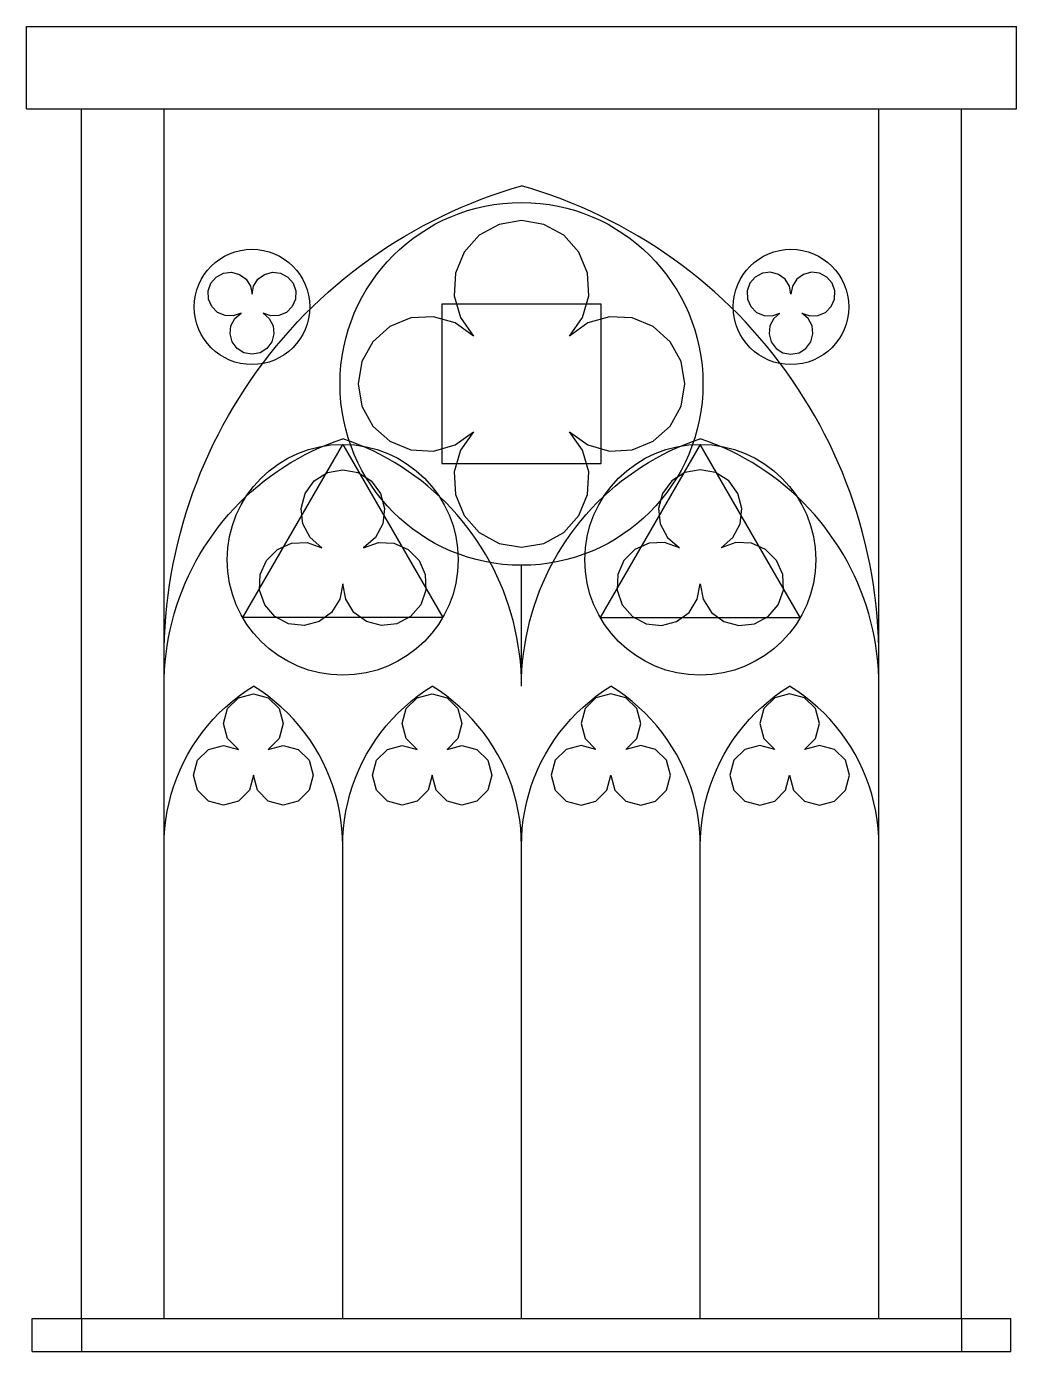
# Model space of a CAD drawing. Header units: inches. Extents: x -90 to 90, y 24 to 265.
import ezdxf

# ---------------------------------------------------------------- set-up
doc = ezdxf.new("R2010")
doc.units = ezdxf.units.IN

msp = doc.modelspace()

# ---------------------------------------------------------------- linework, layer by layer
for p, q in [((-90, 250), (-90, 265)), ((-90, 265), (90, 265)), ((90, 250), (90, 265)), ((-90, 250), (90, 250)), ((-80, 30), (-80, 250)), ((-80, 250), (80, 250)), ((-65, 30), (-65, 250)), ((65, 30), (65, 250)), ((80, 30), (80, 250)), ((0, 145), (0, 167)), ((-65, 30), (-65, 116)), ((-32.5, 30), (-32.5, 116)), ((0, 30), (0, 116)), ((32.5, 30), (32.5, 116)), ((65, 30), (65, 116)), ((-89, 30), (89, 30)), ((-89, 24), (-89, 30)), ((-80, 30), (-80, 24)), ((80, 30), (80, 24)), ((89, 24), (89, 30)), ((-89, 24), (89, 24))]:
    msp.add_line(p, q)
for points in [[(-65, 150), (-64.98, 151.93), (-64.92, 153.86), (-64.81, 155.78), (-64.67, 157.7), (-64.48, 159.62), (-64.25, 161.54), (-63.98, 163.45), (-63.67, 165.35), (-63.32, 167.25), (-62.93, 169.14), (-62.49, 171.02), (-62.02, 172.88), (-61.51, 174.74), (-60.95, 176.59), (-60.36, 178.43), (-59.73, 180.25), (-59.06, 182.05), (-58.34, 183.85), (-57.59, 185.62), (-56.81, 187.38), (-55.98, 189.13), (-55.12, 190.85), (-54.22, 192.56), (-53.28, 194.24), (-52.31, 195.91), (-51.3, 197.55), (-50.26, 199.18), (-49.18, 200.77), (-48.07, 202.35), (-46.92, 203.9), (-45.74, 205.43), (-44.53, 206.93), (-43.29, 208.4), (-42.01, 209.85), (-40.7, 211.26), (-39.37, 212.65), (-38, 214.02), (-36.61, 215.35), (-35.18, 216.65), (-33.73, 217.92), (-32.25, 219.16), (-30.75, 220.36), (-29.22, 221.53), (-27.66, 222.67), (-26.08, 223.78), (-24.48, 224.85), (-22.85, 225.89), (-21.2, 226.89), (-19.53, 227.86), (-17.84, 228.78), (-16.13, 229.68), (-14.41, 230.53), (-12.66, 231.35), (-10.9, 232.13), (-9.12, 232.87), (-7.32, 233.58), (-5.51, 234.24), (-3.69, 234.87), (-1.85, 235.45), (0, 236)], [(65, 150), (64.98, 151.93), (64.92, 153.86), (64.81, 155.78), (64.67, 157.7), (64.48, 159.62), (64.25, 161.54), (63.98, 163.45), (63.67, 165.35), (63.32, 167.25), (62.93, 169.14), (62.49, 171.02), (62.02, 172.88), (61.51, 174.74), (60.95, 176.59), (60.36, 178.43), (59.73, 180.25), (59.06, 182.05), (58.34, 183.85), (57.59, 185.62), (56.81, 187.38), (55.98, 189.13), (55.12, 190.85), (54.22, 192.56), (53.28, 194.24), (52.31, 195.91), (51.3, 197.55), (50.26, 199.18), (49.18, 200.77), (48.07, 202.35), (46.92, 203.9), (45.74, 205.43), (44.53, 206.93), (43.29, 208.4), (42.01, 209.85), (40.7, 211.26), (39.37, 212.65), (38, 214.02), (36.61, 215.35), (35.18, 216.65), (33.73, 217.92), (32.25, 219.16), (30.75, 220.36), (29.22, 221.53), (27.66, 222.67), (26.08, 223.78), (24.48, 224.85), (22.85, 225.89), (21.2, 226.89), (19.53, 227.86), (17.84, 228.78), (16.13, 229.68), (14.41, 230.53), (12.66, 231.35), (10.9, 232.13), (9.12, 232.87), (7.32, 233.58), (5.51, 234.24), (3.69, 234.87), (1.85, 235.45), (0, 236)], [(-65, 145), (-64.98, 146.48), (-64.91, 147.96), (-64.79, 149.44), (-64.63, 150.91), (-64.42, 152.38), (-64.17, 153.84), (-63.87, 155.29), (-63.52, 156.74), (-63.13, 158.17), (-62.7, 159.58), (-62.22, 160.99), (-61.7, 162.38), (-61.14, 163.75), (-60.53, 165.1), (-59.88, 166.43), (-59.19, 167.74), (-58.46, 169.03), (-57.69, 170.3), (-56.87, 171.54), (-56.03, 172.75), (-55.14, 173.94), (-54.22, 175.1), (-53.26, 176.23), (-52.26, 177.33), (-51.23, 178.4), (-50.17, 179.44), (-49.08, 180.44), (-47.96, 181.41), (-46.8, 182.34), (-45.62, 183.23), (-44.41, 184.09), (-43.18, 184.91), (-41.92, 185.69), (-40.63, 186.43), (-39.33, 187.13), (-38, 187.79), (-36.65, 188.41), (-35.28, 188.98), (-33.9, 189.51), (-32.5, 190)], [(0, 145), (-0.02, 146.48), (-0.09, 147.96), (-0.21, 149.44), (-0.37, 150.91), (-0.58, 152.38), (-0.83, 153.84), (-1.13, 155.29), (-1.48, 156.74), (-1.87, 158.17), (-2.3, 159.58), (-2.78, 160.99), (-3.3, 162.38), (-3.86, 163.75), (-4.47, 165.1), (-5.12, 166.43), (-5.81, 167.74), (-6.54, 169.03), (-7.31, 170.3), (-8.13, 171.54), (-8.97, 172.75), (-9.86, 173.94), (-10.78, 175.1), (-11.74, 176.23), (-12.74, 177.33), (-13.77, 178.4), (-14.83, 179.44), (-15.92, 180.44), (-17.04, 181.41), (-18.2, 182.34), (-19.38, 183.23), (-20.59, 184.09), (-21.82, 184.91), (-23.08, 185.69), (-24.37, 186.43), (-25.67, 187.13), (-27, 187.79), (-28.35, 188.41), (-29.72, 188.98), (-31.1, 189.51), (-32.5, 190)], [(0, 145), (0.02, 146.48), (0.09, 147.96), (0.21, 149.44), (0.37, 150.91), (0.58, 152.38), (0.83, 153.84), (1.13, 155.29), (1.48, 156.74), (1.87, 158.17), (2.3, 159.58), (2.78, 160.99), (3.3, 162.38), (3.86, 163.75), (4.47, 165.1), (5.12, 166.43), (5.81, 167.74), (6.54, 169.03), (7.31, 170.3), (8.13, 171.54), (8.97, 172.75), (9.86, 173.94), (10.78, 175.1), (11.74, 176.23), (12.74, 177.33), (13.77, 178.4), (14.83, 179.44), (15.92, 180.44), (17.04, 181.41), (18.2, 182.34), (19.38, 183.23), (20.59, 184.09), (21.82, 184.91), (23.08, 185.69), (24.37, 186.43), (25.67, 187.13), (27, 187.79), (28.35, 188.41), (29.72, 188.98), (31.1, 189.51), (32.5, 190)], [(65, 145), (64.98, 146.48), (64.91, 147.96), (64.79, 149.44), (64.63, 150.91), (64.42, 152.38), (64.17, 153.84), (63.87, 155.29), (63.52, 156.74), (63.13, 158.17), (62.7, 159.58), (62.22, 160.99), (61.7, 162.38), (61.14, 163.75), (60.53, 165.1), (59.88, 166.43), (59.19, 167.74), (58.46, 169.03), (57.69, 170.3), (56.87, 171.54), (56.03, 172.75), (55.14, 173.94), (54.22, 175.1), (53.26, 176.23), (52.26, 177.33), (51.23, 178.4), (50.17, 179.44), (49.08, 180.44), (47.96, 181.41), (46.8, 182.34), (45.62, 183.23), (44.41, 184.09), (43.18, 184.91), (41.92, 185.69), (40.63, 186.43), (39.33, 187.13), (38, 187.79), (36.65, 188.41), (35.28, 188.98), (33.9, 189.51), (32.5, 190)], [(-65, 116), (-64.96, 117.58), (-64.85, 119.15), (-64.67, 120.72), (-64.42, 122.28), (-64.09, 123.82), (-63.69, 125.35), (-63.22, 126.86), (-62.68, 128.34), (-62.07, 129.8), (-61.4, 131.23), (-60.66, 132.62), (-59.86, 133.98), (-58.99, 135.3), (-58.07, 136.58), (-57.08, 137.81), (-56.04, 139), (-54.95, 140.14), (-53.8, 141.22), (-52.6, 142.25), (-51.36, 143.23), (-50.08, 144.14), (-48.75, 145)], [(-32.5, 116), (-32.54, 117.58), (-32.65, 119.15), (-32.83, 120.72), (-33.08, 122.28), (-33.41, 123.82), (-33.81, 125.35), (-34.28, 126.86), (-34.82, 128.34), (-35.43, 129.8), (-36.1, 131.23), (-36.84, 132.62), (-37.64, 133.98), (-38.51, 135.3), (-39.43, 136.58), (-40.42, 137.81), (-41.46, 139), (-42.55, 140.14), (-43.7, 141.22), (-44.9, 142.25), (-46.14, 143.23), (-47.42, 144.14), (-48.75, 145)], [(-32.5, 116), (-32.46, 117.58), (-32.35, 119.15), (-32.17, 120.72), (-31.92, 122.28), (-31.59, 123.82), (-31.19, 125.35), (-30.72, 126.86), (-30.18, 128.34), (-29.57, 129.8), (-28.9, 131.23), (-28.16, 132.62), (-27.36, 133.98), (-26.49, 135.3), (-25.57, 136.58), (-24.58, 137.81), (-23.54, 139), (-22.45, 140.14), (-21.3, 141.22), (-20.1, 142.25), (-18.86, 143.23), (-17.58, 144.14), (-16.25, 145)], [(0, 116), (-0.04, 117.58), (-0.15, 119.15), (-0.33, 120.72), (-0.58, 122.28), (-0.91, 123.82), (-1.31, 125.35), (-1.78, 126.86), (-2.32, 128.34), (-2.93, 129.8), (-3.6, 131.23), (-4.34, 132.62), (-5.14, 133.98), (-6.01, 135.3), (-6.93, 136.58), (-7.92, 137.81), (-8.96, 139), (-10.05, 140.14), (-11.2, 141.22), (-12.4, 142.25), (-13.64, 143.23), (-14.92, 144.14), (-16.25, 145)], [(0, 116), (0.04, 117.58), (0.15, 119.15), (0.33, 120.72), (0.58, 122.28), (0.91, 123.82), (1.31, 125.35), (1.78, 126.86), (2.32, 128.34), (2.93, 129.8), (3.6, 131.23), (4.34, 132.62), (5.14, 133.98), (6.01, 135.3), (6.93, 136.58), (7.92, 137.81), (8.96, 139), (10.05, 140.14), (11.2, 141.22), (12.4, 142.25), (13.64, 143.23), (14.92, 144.14), (16.25, 145)], [(32.5, 116), (32.46, 117.58), (32.35, 119.15), (32.17, 120.72), (31.92, 122.28), (31.59, 123.82), (31.19, 125.35), (30.72, 126.86), (30.18, 128.34), (29.57, 129.8), (28.9, 131.23), (28.16, 132.62), (27.36, 133.98), (26.49, 135.3), (25.57, 136.58), (24.58, 137.81), (23.54, 139), (22.45, 140.14), (21.3, 141.22), (20.1, 142.25), (18.86, 143.23), (17.58, 144.14), (16.25, 145)], [(32.5, 116), (32.54, 117.58), (32.65, 119.15), (32.83, 120.72), (33.08, 122.28), (33.41, 123.82), (33.81, 125.35), (34.28, 126.86), (34.82, 128.34), (35.43, 129.8), (36.1, 131.23), (36.84, 132.62), (37.64, 133.98), (38.51, 135.3), (39.43, 136.58), (40.42, 137.81), (41.46, 139), (42.55, 140.14), (43.7, 141.22), (44.9, 142.25), (46.14, 143.23), (47.42, 144.14), (48.75, 145)], [(65, 116), (64.96, 117.58), (64.85, 119.15), (64.67, 120.72), (64.42, 122.28), (64.09, 123.82), (63.69, 125.35), (63.22, 126.86), (62.68, 128.34), (62.07, 129.8), (61.4, 131.23), (60.66, 132.62), (59.86, 133.98), (58.99, 135.3), (58.07, 136.58), (57.08, 137.81), (56.04, 139), (54.95, 140.14), (53.8, 141.22), (52.6, 142.25), (51.36, 143.23), (50.08, 144.14), (48.75, 145)]]:
    msp.add_lwpolyline(points)
for points in [[(8.7, 191.3), (12.06, 188.92), (16.02, 187.78), (20.14, 188.01), (23.94, 189.58), (27.02, 192.33), (29.01, 195.94), (29.7, 200), (29.01, 204.06), (27.02, 207.67), (23.94, 210.42), (20.14, 211.99), (16.02, 212.22), (12.06, 211.08), (8.7, 208.7), (8.7, 208.7), (11.08, 212.06), (12.22, 216.02), (11.99, 220.14), (10.42, 223.94), (7.67, 227.02), (4.06, 229.01), (0, 229.7), (-4.06, 229.01), (-7.67, 227.02), (-10.42, 223.94), (-11.99, 220.14), (-12.22, 216.02), (-11.08, 212.06), (-8.7, 208.7), (-8.7, 208.7), (-12.06, 211.08), (-16.02, 212.22), (-20.14, 211.99), (-23.94, 210.42), (-27.02, 207.67), (-29.01, 204.06), (-29.7, 200), (-29.01, 195.94), (-27.02, 192.33), (-23.94, 189.58), (-20.14, 188.01), (-16.02, 187.78), (-12.06, 188.92), (-8.7, 191.3), (-8.7, 191.3), (-11.08, 187.94), (-12.22, 183.98), (-11.99, 179.86), (-10.42, 176.06), (-7.67, 172.98), (-4.06, 170.99), (0, 170.3), (4.06, 170.99), (7.67, 172.98), (10.42, 176.06), (11.99, 179.86), (12.22, 183.98), (11.08, 187.94), (8.7, 191.3)], [(-47, 212.85), (-45.88, 211.88), (-45.18, 210.56), (-45.02, 209.09), (-45.4, 207.65), (-46.28, 206.46), (-47.54, 205.67), (-49, 205.39), (-50.46, 205.67), (-51.72, 206.46), (-52.6, 207.65), (-52.98, 209.09), (-52.82, 210.56), (-52.12, 211.88), (-51, 212.85), (-51, 212.85), (-52.4, 212.36), (-53.89, 212.41), (-55.25, 213.01), (-56.3, 214.06), (-56.89, 215.42), (-56.95, 216.9), (-56.46, 218.3), (-55.49, 219.43), (-54.17, 220.13), (-52.7, 220.29), (-51.26, 219.91), (-50.07, 219.02), (-49.28, 217.77), (-49, 216.31), (-49, 216.31), (-48.72, 217.77), (-47.93, 219.02), (-46.74, 219.91), (-45.3, 220.29), (-43.83, 220.13), (-42.51, 219.43), (-41.54, 218.3), (-41.05, 216.9), (-41.11, 215.42), (-41.7, 214.06), (-42.75, 213.01), (-44.11, 212.41), (-45.6, 212.36), (-47, 212.85)], [(47, 212.85), (45.88, 211.88), (45.18, 210.56), (45.02, 209.09), (45.4, 207.65), (46.28, 206.46), (47.54, 205.67), (49, 205.39), (50.46, 205.67), (51.72, 206.46), (52.6, 207.65), (52.98, 209.09), (52.82, 210.56), (52.12, 211.88), (51, 212.85), (51, 212.85), (52.4, 212.36), (53.89, 212.41), (55.25, 213.01), (56.3, 214.06), (56.89, 215.42), (56.95, 216.9), (56.46, 218.3), (55.49, 219.43), (54.17, 220.13), (52.7, 220.29), (51.26, 219.91), (50.07, 219.02), (49.28, 217.77), (49, 216.31), (49, 216.31), (48.72, 217.77), (47.93, 219.02), (46.74, 219.91), (45.3, 220.29), (43.83, 220.13), (42.51, 219.43), (41.54, 218.3), (41.05, 216.9), (41.11, 215.42), (41.7, 214.06), (42.75, 213.01), (44.11, 212.41), (45.6, 212.36), (47, 212.85)], [(14.47, 214.47), (-14.47, 214.47), (-14.47, 185.53), (14.47, 185.53)], [(-32.5, 189), (-14.31, 157.5), (-50.69, 157.5)], [(32.5, 189), (14.31, 157.5), (50.69, 157.5)], [(-36.3, 170.19), (-38.44, 172.04), (-39.76, 174.54), (-40.08, 177.35), (-39.35, 180.08), (-37.67, 182.35), (-35.28, 183.85), (-32.5, 184.38), (-29.72, 183.85), (-27.33, 182.35), (-25.65, 180.08), (-24.92, 177.35), (-25.24, 174.54), (-26.56, 172.04), (-28.7, 170.19), (-28.7, 170.19), (-26.03, 171.13), (-23.21, 171.02), (-20.62, 169.89), (-18.62, 167.89), (-17.49, 165.3), (-17.38, 162.48), (-18.31, 159.81), (-20.16, 157.67), (-22.66, 156.35), (-25.47, 156.03), (-28.2, 156.76), (-30.47, 158.44), (-31.97, 160.83), (-32.5, 163.61), (-32.5, 163.61), (-33.03, 160.83), (-34.53, 158.44), (-36.8, 156.76), (-39.53, 156.03), (-42.34, 156.35), (-44.84, 157.67), (-46.69, 159.81), (-47.62, 162.48), (-47.51, 165.3), (-46.38, 167.89), (-44.38, 169.89), (-41.79, 171.02), (-38.97, 171.13), (-36.3, 170.19)], [(36.3, 170.19), (38.44, 172.04), (39.76, 174.54), (40.08, 177.35), (39.35, 180.08), (37.67, 182.35), (35.28, 183.85), (32.5, 184.38), (29.72, 183.85), (27.33, 182.35), (25.65, 180.08), (24.92, 177.35), (25.24, 174.54), (26.56, 172.04), (28.7, 170.19), (28.7, 170.19), (26.03, 171.13), (23.21, 171.02), (20.62, 169.89), (18.62, 167.89), (17.49, 165.3), (17.38, 162.48), (18.31, 159.81), (20.16, 157.67), (22.66, 156.35), (25.47, 156.03), (28.2, 156.76), (30.47, 158.44), (31.97, 160.83), (32.5, 163.61), (32.5, 163.61), (33.03, 160.83), (34.53, 158.44), (36.8, 156.76), (39.53, 156.03), (42.34, 156.35), (44.84, 157.67), (46.69, 159.81), (47.62, 162.48), (47.51, 165.3), (46.38, 167.89), (44.38, 169.89), (41.79, 171.02), (38.97, 171.13), (36.3, 170.19)], [(-51.46, 133.52), (-53.45, 135.51), (-54.18, 138.22), (-53.45, 140.94), (-51.46, 142.92), (-48.75, 143.65), (-46.04, 142.92), (-44.05, 140.94), (-43.32, 138.22), (-44.05, 135.51), (-46.04, 133.52), (-46.04, 133.52), (-43.32, 134.24), (-40.61, 133.52), (-38.62, 131.53), (-37.89, 128.81), (-38.62, 126.1), (-40.61, 124.11), (-43.32, 123.39), (-46.04, 124.11), (-48.02, 126.1), (-48.75, 128.81), (-48.75, 128.81), (-49.48, 126.1), (-51.46, 124.11), (-54.18, 123.39), (-56.89, 124.11), (-58.88, 126.1), (-59.61, 128.81), (-58.88, 131.53), (-56.89, 133.52), (-54.18, 134.24), (-51.46, 133.52)], [(-18.96, 133.52), (-20.95, 135.51), (-21.68, 138.22), (-20.95, 140.94), (-18.96, 142.92), (-16.25, 143.65), (-13.54, 142.92), (-11.55, 140.94), (-10.82, 138.22), (-11.55, 135.51), (-13.54, 133.52), (-13.54, 133.52), (-10.82, 134.24), (-8.11, 133.52), (-6.12, 131.53), (-5.39, 128.81), (-6.12, 126.1), (-8.11, 124.11), (-10.82, 123.39), (-13.54, 124.11), (-15.52, 126.1), (-16.25, 128.81), (-16.25, 128.81), (-16.98, 126.1), (-18.96, 124.11), (-21.68, 123.39), (-24.39, 124.11), (-26.38, 126.1), (-27.11, 128.81), (-26.38, 131.53), (-24.39, 133.52), (-21.68, 134.24), (-18.96, 133.52)], [(18.96, 133.52), (20.95, 135.51), (21.68, 138.22), (20.95, 140.94), (18.96, 142.92), (16.25, 143.65), (13.54, 142.92), (11.55, 140.94), (10.82, 138.22), (11.55, 135.51), (13.54, 133.52), (13.54, 133.52), (10.82, 134.24), (8.11, 133.52), (6.12, 131.53), (5.39, 128.81), (6.12, 126.1), (8.11, 124.11), (10.82, 123.39), (13.54, 124.11), (15.52, 126.1), (16.25, 128.81), (16.25, 128.81), (16.98, 126.1), (18.96, 124.11), (21.68, 123.39), (24.39, 124.11), (26.38, 126.1), (27.11, 128.81), (26.38, 131.53), (24.39, 133.52), (21.68, 134.24), (18.96, 133.52)], [(51.46, 133.52), (53.45, 135.51), (54.18, 138.22), (53.45, 140.94), (51.46, 142.92), (48.75, 143.65), (46.04, 142.92), (44.05, 140.94), (43.32, 138.22), (44.05, 135.51), (46.04, 133.52), (46.04, 133.52), (43.32, 134.24), (40.61, 133.52), (38.62, 131.53), (37.89, 128.81), (38.62, 126.1), (40.61, 124.11), (43.32, 123.39), (46.04, 124.11), (48.02, 126.1), (48.75, 128.81), (48.75, 128.81), (49.48, 126.1), (51.46, 124.11), (54.18, 123.39), (56.89, 124.11), (58.88, 126.1), (59.61, 128.81), (58.88, 131.53), (56.89, 133.52), (54.18, 134.24), (51.46, 133.52)]]:
    msp.add_lwpolyline(points, close=True)
for centre, radius in [((0, 200), 33), ((-49, 214), 10.5), ((49, 214), 10.5), ((-32.5, 168), 21), ((32.5, 168), 21)]:
    msp.add_circle(centre, radius)

doc.saveas('drawing.dxf')
